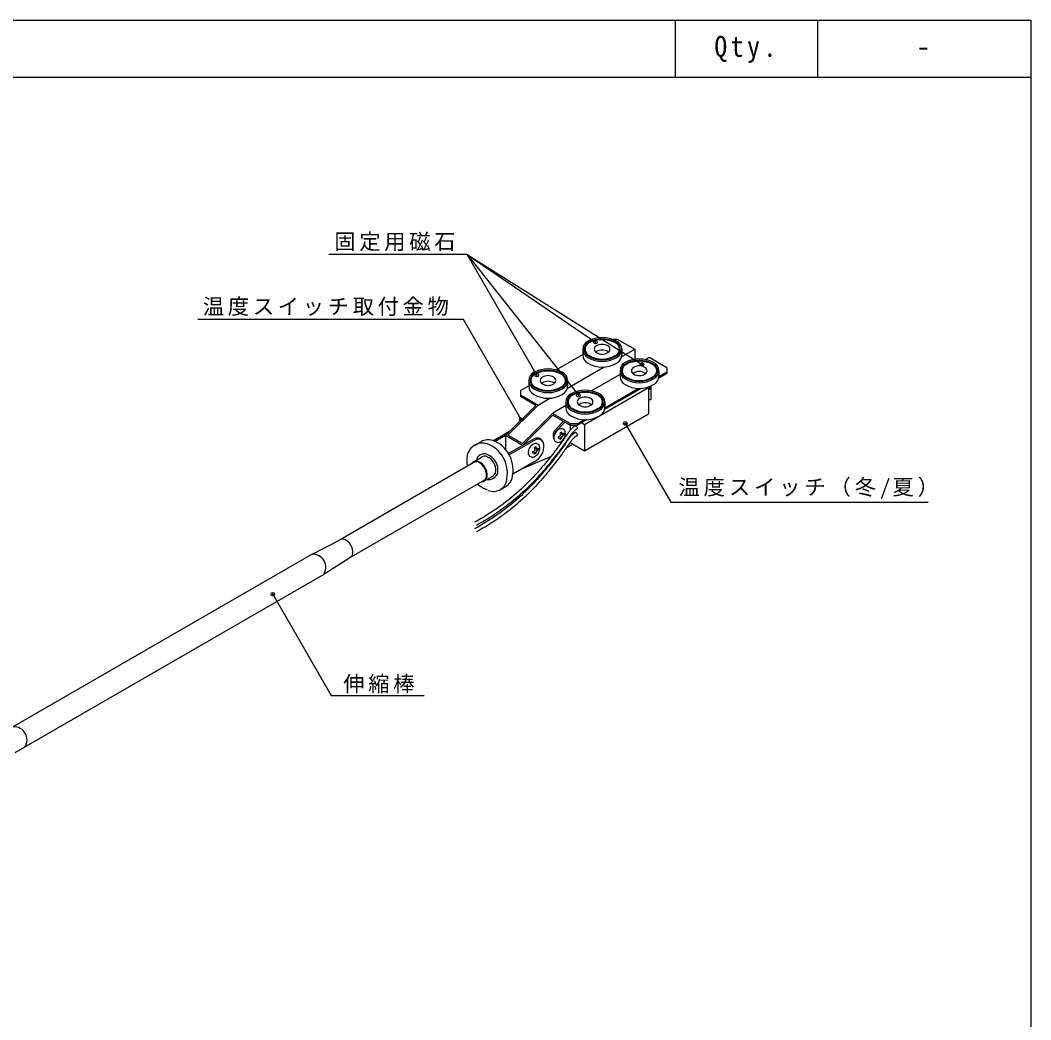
# Model space of a CAD drawing. Units: millimetres on the paper, enlarged 3 times, with parts at other scales. Extents: x -556 to 656, y -430 to 413.
# Drawn here: x 230.1 to 656.2, y -8.4 to 413.1 of the extents above; entities that cross this region are included whole.
import ezdxf
from ezdxf.enums import TextEntityAlignment as Align

# ---------------------------------------------------------------- set-up
doc = ezdxf.new("R2010")
doc.units = ezdxf.units.MM
doc.header["$LTSCALE"] = 3
doc.header["$PDMODE"] = 32
doc.header["$PDSIZE"] = 1.5
for name, color, linetype in [('0-1', 5, 'Continuous'), ('1-0', 7, 'Continuous'), ('F-0', 2, 'Continuous')]:
    doc.layers.add(name, color=color, linetype=linetype)
doc.styles.add('ＭＳ ゴシック', font='')
doc.styles.get('ＭＳ ゴシック').set_extended_font_data('MS Gothic')

msp = doc.modelspace()

# ---------------------------------------------------------------- linework, layer by layer
at = {"layer": '0-1'}
for p in [(472.622, 277.319), (492.288, 267.978), (447.924, 263.443), (465.463, 254.948), (441.377, 244.678), (485.195, 243.098), (336.585, 171.077)]:
    msp.add_point(p, dxfattribs=at)
at = {"layer": '1-0', "color": 4}
for p, q in [((418.568, 314.29), (360.135, 314.29)), ((418.568, 314.29), (465.463, 254.948)), ((418.568, 314.29), (492.288, 267.978)), ((416.976, 286.943), (304.957, 286.943)), ((441.377, 244.678), (416.976, 286.943)), ((485.195, 243.098), (504.381, 209.868)), ((504.381, 209.868), (612.971, 209.868)), ((336.585, 171.077), (361.234, 128.383)), ((361.234, 128.383), (400.431, 128.383))]:
    msp.add_line(p, q, dxfattribs=at)
at = {"layer": '1-0'}
for p, q in [((479.339, 278.665), (481.828, 278.665)), ((481.828, 278.665), (489.269, 274.369)), ((467.348, 274.344), (467.348, 271.517)), ((483.628, 271.112), (489.269, 274.369)), ((483.72, 274.344), (483.72, 272.18)), ((489.269, 274.369), (489.269, 270.072)), ((456.1, 265.611), (467.351, 272.107)), ((495.346, 270.86), (493.752, 269.94)), ((502.767, 266.576), (495.346, 270.86)), ((460.809, 257.938), (476.28, 266.87)), ((483.005, 265.304), (483.005, 262.477)), ((499.376, 262.818), (502.767, 264.776)), ((499.377, 265.304), (499.377, 263.14)), ((502.767, 266.576), (502.767, 264.776)), ((502.767, 264.776), (502.767, 264.083)), ((444.529, 261.17), (444.529, 258.342)), ((460.902, 261.17), (460.902, 259.005)), ((483.005, 263.735), (470.934, 256.766)), ((502.767, 264.083), (499.285, 262.072)), ((441.009, 256.898), (444.533, 258.933)), ((441.009, 256.898), (441.009, 254.406)), ((468.026, 242.639), (495.026, 258.228)), ((491.937, 257.83), (476.466, 248.898)), ((476.558, 249.644), (490.702, 257.81)), ((494.766, 258.378), (495.026, 258.228)), ((495.026, 258.228), (495.026, 247.143)), ((495.926, 258.822), (495.926, 253.205)), ((441.009, 255.098), (448.45, 250.802)), ((447.472, 250.674), (441.009, 254.406)), ((448.45, 250.802), (453.462, 253.696)), ((460.186, 252.13), (460.186, 249.303)), ((476.559, 252.13), (476.559, 249.966)), ((495.926, 253.205), (495.026, 252.685)), ((434.726, 237.963), (447.472, 250.674)), ((441.827, 234.555), (454.574, 247.267)), ((454.574, 247.267), (454.702, 247.394)), ((461.967, 243.02), (454.587, 247.28)), ((460.186, 250.561), (454.702, 247.394)), ((441.926, 233.806), (454.686, 246.531)), ((454.686, 246.531), (461.967, 242.327)), ((456.42, 241.046), (459.126, 243.967)), ((456.42, 240.052), (459.726, 243.621)), ((461.967, 243.02), (465.084, 243.02)), ((461.967, 243.02), (461.967, 242.327)), ((469.119, 244.656), (465.084, 242.327)), ((465.084, 243.02), (467.884, 244.636)), ((465.084, 243.02), (465.084, 242.327)), ((466.826, 243.332), (468.026, 242.639)), ((468.026, 231.554), (495.026, 247.143)), ((436.376, 239.608), (429.683, 235.744)), ((455.726, 240.297), (456.433, 241.06)), ((456.326, 239.95), (456.562, 240.205)), ((458.345, 239.435), (457.745, 239.089)), ((459.245, 238.916), (459.245, 238.223)), ((461.967, 242.327), (465.084, 242.327)), ((462.026, 242.327), (462.026, 240.228)), ((463.968, 241.848), (463.14, 241.371)), ((463.968, 239.077), (463.14, 238.599)), ((464.845, 240.591), (463.932, 240.064)), ((468.026, 242.639), (468.026, 231.554)), ((421.598, 233.79), (424.443, 235.433)), ((434.726, 237.963), (430.364, 235.444)), ((441.926, 233.806), (434.726, 237.963)), ((434.726, 237.963), (434.726, 232.109)), ((446.726, 236.577), (435.983, 230.375)), ((447.026, 236.058), (436.283, 229.855)), ((456.845, 237.53), (456.845, 236.837)), ((458.345, 236.664), (457.745, 236.318)), ((457.868, 235.345), (458.471, 235.298)), ((460.094, 235.17), (460.307, 235.153)), ((461.935, 235.025), (462.026, 235.018)), ((462.026, 237.925), (462.026, 237.457)), ((462.026, 235.018), (468.026, 231.554)), ((464.845, 237.82), (463.932, 237.293)), ((445.526, 233.715), (445.762, 233.97)), ((446.045, 231.295), (446.045, 230.602)), ((447.545, 233.2), (446.945, 232.854)), ((447.545, 230.429), (446.945, 230.082)), ((448.445, 232.68), (448.445, 231.988)), ((457.295, 230.901), (456.761, 230.593)), ((463.226, 234.325), (460.236, 232.6)), ((421.125, 226.454), (364.964, 194.029)), ((421.019, 226.752), (424.588, 228.813)), ((446.726, 226.878), (437.783, 221.715)), ((441.926, 224.106), (453.782, 229.085)), ((425.838, 219.188), (369.424, 186.617)), ((425.893, 218.845), (429.36, 220.846)), ((432.842, 215.414), (435.242, 216.799)), ((353.126, 187.888), (364.726, 193.891)), ((353.126, 187.888), (222.926, 112.717)), ((369.424, 186.617), (358.042, 179.353)), ((358.042, 179.353), (227.842, 104.182))]:
    msp.add_line(p, q, dxfattribs=at)
at = {"layer": '1-0', "color": 4}
msp.add_lwpolyline([(447.924, 263.443), (418.568, 314.29), (472.622, 277.319)], dxfattribs=at)
at = {"layer": '1-0'}
for points in [[(441.827, 234.555), (435.704, 238.091), (448.45, 250.802)], [(463.14, 241.371), (462.904, 241.156), (462.674, 240.933), (462.45, 240.702), (462.23, 240.462), (462.014, 240.214), (461.8, 239.958), (461.588, 239.692), (461.375, 239.415), (461.161, 239.127), (460.942, 238.826), (460.718, 238.512), (460.486, 238.181), (460.244, 237.834), (459.991, 237.469), (459.725, 237.084), (459.443, 236.679), (459.145, 236.251), (458.829, 235.801), (458.493, 235.328), (458.138, 234.831), (457.76, 234.309), (457.362, 233.763), (456.94, 233.193), (456.497, 232.598), (456.031, 231.98), (455.542, 231.339), (455.031, 230.676), (454.498, 229.992), (453.943, 229.288), (453.368, 228.565), (452.771, 227.824), (452.154, 227.067), (451.517, 226.295), (450.861, 225.51), (450.185, 224.712), (449.488, 223.903), (448.772, 223.083), (448.036, 222.255), (447.278, 221.418)], [(463.932, 240.064), (463.696, 239.849), (463.466, 239.626), (463.242, 239.395), (463.022, 239.156), (462.806, 238.908), (462.592, 238.651), (462.38, 238.385), (462.167, 238.109), (461.952, 237.821), (461.734, 237.52), (461.51, 237.205), (461.278, 236.875), (461.036, 236.528), (460.783, 236.162), (460.517, 235.777), (460.235, 235.372), (459.937, 234.945), (459.621, 234.495), (459.285, 234.021), (458.929, 233.524), (458.552, 233.003), (458.153, 232.457), (457.732, 231.886), (457.289, 231.292), (456.822, 230.674), (456.334, 230.033), (455.823, 229.37), (455.29, 228.685), (454.735, 227.981), (454.159, 227.258), (453.563, 226.517), (452.946, 225.761), (452.309, 224.989), (451.653, 224.203), (450.976, 223.405), (450.28, 222.596), (449.564, 221.776), (448.827, 220.948), (448.07, 220.111)], [(463.14, 238.599), (462.904, 238.385), (462.674, 238.162), (462.45, 237.93), (462.23, 237.691), (462.014, 237.443), (461.8, 237.187), (461.588, 236.92), (461.375, 236.644), (461.161, 236.356), (460.942, 236.055), (460.718, 235.74), (460.486, 235.41), (460.244, 235.063), (459.991, 234.698), (459.725, 234.313), (459.443, 233.907), (459.145, 233.48), (458.829, 233.03), (458.493, 232.557), (458.138, 232.06), (457.76, 231.538), (457.362, 230.992), (456.94, 230.421), (456.497, 229.827), (456.031, 229.209), (455.542, 228.568), (455.031, 227.905), (454.498, 227.221), (453.943, 226.517), (453.368, 225.793), (452.771, 225.053), (452.154, 224.296), (451.517, 223.524), (450.861, 222.738), (450.185, 221.94), (449.488, 221.131), (448.772, 220.312), (448.036, 219.483), (447.278, 218.646)], [(463.932, 237.293), (463.696, 237.078), (463.466, 236.855), (463.242, 236.624), (463.022, 236.384), (462.806, 236.136), (462.592, 235.88), (462.38, 235.614), (462.167, 235.337), (461.952, 235.049), (461.734, 234.748), (461.51, 234.434), (461.278, 234.103), (461.036, 233.756), (460.783, 233.391), (460.517, 233.006), (460.235, 232.601), (459.937, 232.173), (459.621, 231.724), (459.285, 231.25), (458.929, 230.753), (458.552, 230.231), (458.153, 229.685), (457.732, 229.115), (457.289, 228.52), (456.822, 227.902), (456.334, 227.261), (455.823, 226.598), (455.29, 225.914), (454.735, 225.21), (454.159, 224.487), (453.563, 223.746), (452.946, 222.989), (452.309, 222.217), (451.653, 221.432), (450.976, 220.634), (450.28, 219.825), (449.564, 219.005), (448.827, 218.177), (448.07, 217.34)], [(447.278, 221.418), (446.498, 220.573), (445.695, 219.722), (444.868, 218.864), (444.014, 218), (443.133, 217.13), (442.222, 216.255), (441.281, 215.374), (440.306, 214.488), (439.296, 213.596), (438.249, 212.7), (437.165, 211.799), (436.041, 210.894), (434.879, 209.986), (433.677, 209.077), (432.436, 208.169), (431.159, 207.263), (429.849, 206.363), (428.509, 205.472), (427.145, 204.596), (425.766, 203.74), (424.379, 202.91), (422.996, 202.116), (421.63, 201.365)], [(447.278, 218.646), (446.498, 217.802), (445.695, 216.951), (444.868, 216.093), (444.014, 215.229), (443.133, 214.359), (442.222, 213.483), (441.281, 212.603), (440.306, 211.716), (439.296, 210.825), (438.249, 209.928), (437.165, 209.027), (436.041, 208.123), (434.879, 207.215), (433.677, 206.306), (432.436, 205.397), (431.159, 204.491), (429.849, 203.591), (428.509, 202.701), (427.145, 201.825), (425.766, 200.968), (424.379, 200.139), (422.996, 199.345), (421.63, 198.594)], [(448.07, 220.111), (447.29, 219.267), (446.487, 218.415), (445.659, 217.557), (444.806, 216.693), (443.925, 215.824), (443.014, 214.948), (442.072, 214.067), (441.097, 213.181), (440.087, 212.289), (439.041, 211.393), (437.956, 210.492), (436.833, 209.587), (435.67, 208.68), (434.468, 207.771), (433.228, 206.862), (431.951, 205.956), (430.641, 205.056), (429.301, 204.165), (427.937, 203.289), (426.557, 202.433), (425.17, 201.604), (423.787, 200.809), (422.422, 200.058)], [(448.07, 217.34), (447.29, 216.495), (446.487, 215.644), (445.659, 214.786), (444.806, 213.922), (443.925, 213.052), (443.014, 212.177), (442.072, 211.296), (441.097, 210.41), (440.087, 209.518), (439.041, 208.622), (437.956, 207.721), (436.833, 206.816), (435.67, 205.909), (434.468, 204.999), (433.228, 204.091), (431.951, 203.185), (430.641, 202.285), (429.301, 201.394), (427.937, 200.518), (426.557, 199.662), (425.17, 198.833), (423.787, 198.038), (422.422, 197.287)]]:
    msp.add_lwpolyline(points, dxfattribs=at)
for centre, radius, start, end in [((471.237, 274.344), 3.889, 117.04623, 242.95377), ((471.237, 274.344), 3.289, 117.04623, 242.95377), ((475.469, 265.972), 13.27, 63.11738, 116.88262), ((475.469, 265.972), 12.669, 63.11738, 116.88262), ((475.469, 265.972), 12.37, 63.11738, 116.88262), ((479.929, 274.344), 3.191, 293.95937, 66.04063), ((479.929, 274.344), 3.791, 293.95937, 66.04063), ((471.237, 274.344), 2.99, 117.04623, 242.95377), ((473.652, 274.344), 1.504, 112.84058, 247.15942), ((473.652, 271.944), 1.504, 112.84058, 127.04914), ((475.469, 271.844), 4.567, 58.29463, 121.70537), ((475.469, 269.444), 4.567, 58.29463, 121.70537), ((475.469, 276.75), 4.487, 237.66505, 302.33495), ((477.17, 274.344), 1.552, 296.75151, 63.24849), ((477.17, 271.944), 1.552, 50.65407, 63.24849), ((479.929, 274.344), 2.891, 293.95937, 66.04063), ((471.237, 271.944), 3.889, 180, 242.95377), ((475.469, 281.051), 11.809, 239.46416, 300.53584), ((475.469, 281.051), 11.209, 239.46416, 300.53584), ((475.469, 281.051), 10.909, 239.46416, 300.53584), ((479.929, 271.944), 3.791, 293.95937, 3.50323), ((486.894, 265.304), 3.889, 117.04623, 242.95377), ((491.126, 256.933), 13.27, 63.11738, 116.88262), ((491.126, 256.933), 12.669, 63.11738, 116.88262), ((491.126, 256.933), 12.37, 63.11738, 116.88262), ((495.586, 265.304), 3.791, 293.95937, 66.04063), ((448.419, 261.17), 3.889, 117.04623, 242.95377), ((452.65, 252.798), 13.27, 63.11738, 116.88262), ((452.65, 252.798), 12.669, 63.11738, 116.88262), ((452.65, 252.798), 12.37, 63.11738, 116.88262), ((457.111, 261.17), 3.791, 293.95937, 66.04063), ((475.469, 278.651), 11.809, 239.46416, 300.53584), ((486.894, 265.304), 3.289, 117.04623, 242.95377), ((486.894, 265.304), 2.99, 117.04623, 242.95377), ((489.309, 265.304), 1.504, 112.84058, 247.15942), ((489.309, 262.904), 1.504, 112.84058, 127.04914), ((491.126, 262.805), 4.567, 58.29463, 121.70537), ((491.126, 260.405), 4.567, 58.29463, 121.70537), ((492.827, 265.304), 1.552, 296.75151, 63.24849), ((492.827, 262.904), 1.552, 50.65407, 63.24849), ((495.586, 265.304), 2.891, 293.95937, 66.04063), ((495.586, 265.304), 3.191, 293.95937, 66.04063), ((448.419, 261.17), 3.289, 117.04623, 242.95377), ((448.419, 261.17), 2.99, 117.04623, 242.95377), ((450.834, 261.17), 1.504, 112.84058, 247.15942), ((450.834, 258.77), 1.504, 112.84058, 127.04914), ((452.65, 258.67), 4.567, 58.29463, 121.70537), ((452.65, 256.27), 4.567, 58.29463, 121.70537), ((454.352, 261.17), 1.552, 296.75151, 63.24849), ((454.352, 258.77), 1.552, 50.65407, 63.24849), ((457.111, 261.17), 2.891, 293.95937, 66.04063), ((457.111, 261.17), 3.191, 293.95937, 66.04063), ((486.894, 262.904), 3.889, 180, 242.95377), ((491.126, 272.012), 11.809, 239.46416, 300.53584), ((491.126, 272.012), 11.209, 239.46416, 300.53584), ((491.126, 272.012), 10.909, 239.46416, 300.53584), ((491.126, 267.71), 4.487, 237.66505, 302.33495), ((495.586, 262.904), 3.791, 293.95937, 3.50323), ((448.419, 258.77), 3.889, 180, 242.95377), ((452.65, 267.877), 11.809, 239.46416, 300.53584), ((452.65, 267.877), 11.209, 239.46416, 300.53584), ((452.65, 267.877), 10.909, 239.46416, 300.53584), ((452.65, 263.575), 4.487, 237.66505, 302.33495), ((457.111, 258.77), 3.791, 293.95937, 3.50323), ((468.307, 243.759), 13.27, 63.11738, 116.88262), ((468.307, 243.759), 12.669, 63.11738, 116.88262), ((468.307, 243.759), 12.37, 63.11738, 116.88262), ((491.126, 269.612), 11.809, 239.46416, 300.53584), ((492.523, 259.326), 3.406, 317.2982, 351.20108), ((452.65, 265.477), 11.809, 239.46416, 300.53584), ((464.076, 252.13), 3.889, 117.04623, 242.95377), ((464.076, 252.13), 3.289, 117.04623, 242.95377), ((464.076, 252.13), 2.99, 117.04623, 242.95377), ((466.491, 252.13), 1.504, 112.84058, 247.15942), ((468.307, 249.631), 4.567, 58.29463, 121.70537), ((468.307, 247.231), 4.567, 58.29463, 121.70537), ((470.009, 252.13), 1.552, 296.75151, 63.24849), ((472.768, 252.13), 2.891, 293.95937, 66.04063), ((472.768, 252.13), 3.191, 293.95937, 66.04063), ((472.768, 252.13), 3.791, 293.95937, 66.04063), ((464.076, 249.73), 3.889, 180, 242.95377), ((468.307, 258.837), 11.809, 239.46416, 300.53584), ((468.307, 258.837), 11.209, 239.46416, 300.53584), ((468.307, 258.837), 10.909, 239.46416, 300.53584), ((466.491, 249.73), 1.504, 112.84058, 127.04914), ((468.307, 254.536), 4.487, 237.66505, 302.33495), ((470.009, 249.73), 1.552, 50.65407, 63.24849), ((472.768, 249.73), 3.791, 293.95937, 3.50323), ((468.307, 256.437), 11.809, 239.46416, 300.53584), ((457.62, 238.079), 2.917, 130.5162, 211.20457), ((459.384, 236.89), 4.269, 115.79652, 184.20349), ((458.466, 237.416), 3.317, 130.18406, 179.6957), ((458.175, 239.088), 1.77, 8.46368, 111.53633), ((456.124, 238.772), 3.845, 291.3755, 8.62451), ((453.183, 237.703), 4.768, 2.00203, 16.8961), ((453.783, 238.05), 4.768, 2.2336, 16.8961), ((457.961, 238.717), 0.767, 355.37144, 59.40962), ((456.309, 241.23), 3.738, 306.77837, 321.75766), ((464.281, 241.504), 0.465, 128.64577, 132.30842), ((464.281, 238.733), 0.465, 128.64577, 132.30842), ((464.281, 241.504), 0.465, 71.86236, 128.64577), ((464.281, 238.733), 0.465, 71.86236, 128.64577), ((463.965, 240.988), 1.064, 355.66287, 64.33713), ((463.965, 238.216), 1.064, 355.66287, 64.33713), ((464.609, 240.936), 0.418, 303.89593, 356.05724), ((425.1, 227.962), 6.787, 74.39146, 165.60854), ((427.5, 229.348), 6.787, 74.39146, 116.84017), ((422.294, 222.125), 13.212, 350.5216, 69.4784), ((424.694, 223.511), 13.212, 350.5216, 69.4784), ((448.584, 230.655), 4.269, 115.79652, 184.20349), ((448.035, 233.996), 2.894, 3.09663, 116.90337), ((447.375, 232.853), 1.77, 8.46368, 111.53633), ((448.384, 233.895), 2.554, 5.79124, 122.13523), ((456.913, 236.906), 1.821, 190.48202, 289.67385), ((456.309, 241.23), 3.738, 278.24236, 296.00195), ((456.309, 240.537), 3.738, 278.24236, 295.53001), ((453.183, 237.703), 4.768, 343.10391, 353.5007), ((453.783, 238.05), 4.768, 343.10393, 353.66724), ((456.309, 240.537), 3.738, 306.2925, 321.75766), ((464.609, 238.165), 0.418, 303.89593, 356.05724), ((425.7, 226.922), 3.308, 68.25387, 171.74613), ((446.113, 230.671), 1.821, 190.48202, 289.67385), ((445.509, 234.994), 3.738, 278.24236, 296.00195), ((445.509, 234.301), 3.738, 278.24236, 295.53001), ((443.43, 233.63), 7.513, 296.01381, 3.98619), ((445.324, 232.536), 3.845, 291.3755, 8.62451), ((442.383, 231.468), 4.768, 2.00203, 16.8961), ((442.383, 231.468), 4.768, 343.10391, 353.5007), ((442.983, 231.814), 4.768, 2.2336, 16.8961), ((442.983, 231.814), 4.768, 343.10393, 353.66724), ((447.161, 232.482), 0.767, 355.37144, 59.40962), ((445.509, 234.301), 3.738, 306.2925, 321.75766), ((445.509, 234.994), 3.738, 306.77837, 321.75766), ((431.662, 227.534), 13.305, 170.85187, 190.99181), ((422.411, 224.527), 2.615, 67.36721, 147.87227), ((422.411, 224.527), 2.315, 67.36721, 123.71692), ((420.674, 221.2), 6.063, 355.54286, 64.45714), ((420.674, 221.2), 6.363, 355.54286, 64.45714), ((426.011, 226.606), 2.615, 67.36721, 124.4183), ((424.575, 223.442), 6.962, 349.72947, 70.27053), ((424.274, 223.279), 6.363, 355.54286, 64.45714), ((427.613, 223.368), 3.987, 260.07189, 342.97734), ((428.042, 223.088), 2.594, 294.17296, 353.26381), ((431.662, 227.534), 13.305, 228.92795, 249.14813), ((424.442, 221.01), 2.594, 271.36016, 353.26381), ((424.442, 221.01), 2.293, 292.95409, 353.26381), ((429.568, 220.154), 5.761, 248.45631, 357.96142), ((431.968, 221.54), 5.761, 304.62768, 357.96142), ((366.011, 191.965), 2.315, 67.36721, 123.71692), ((364.274, 188.638), 6.063, 355.54286, 64.45714), ((353.412, 182.369), 5.526, 326.91081, 92.97083), ((368.042, 188.447), 2.293, 292.95409, 353.26381), ((227.412, 109.623), 5.526, 326.91081, 92.97083)]:
    msp.add_arc(centre, radius, start, end, dxfattribs=at)
at = {"layer": 'F-0', "color": 5}
for p, q in [((506.222, 413.095), (506.222, 389.095)), ((566.222, 413.095), (566.222, 389.095)), ((-555.778, 389.095), (656.222, 389.095))]:
    msp.add_line(p, q, dxfattribs=at)
for points in [[(-555.778, -429.905), (-555.778, 413.095), (656.222, 413.095)], [(656.222, 413.095), (656.222, -429.905), (-555.778, -429.905)]]:
    msp.add_lwpolyline(points, dxfattribs=at)

# ---------------------------------------------------------------- texts
at = {"layer": '1-0', "char_height": 6.598, "attachment_point": 7, "style": 'ＭＳ ゴシック'}
for s, insert in [('\\T1.17;固定用磁石', (362.498, 315.692)), ('\\T1.17;温度スイッチ取付金物', (307.047, 288.373)), ('\\T1.18;温度スイッチ（冬/夏）', (507.634, 211.342)), ('\\T1.17;伸縮棒', (366.269, 129.244))]:
    msp.add_mtext(s, dxfattribs=dict(at, insert=insert))
at = {"layer": 'F-0', "color": 7, "style": 'ＭＳ ゴシック'}
msp.add_text('-', height=8.798, dxfattribs=at).set_placement((607.922, 395.095), align=Align.BOTTOM_LEFT)
at = {"layer": 'F-0', "color": 7, "insert": (522.797, 395.095), "char_height": 8.798, "attachment_point": 7, "style": 'ＭＳ ゴシック'}
msp.add_mtext('\\T1.28;\\W0.9;Qty.', dxfattribs=at)
msp.add_mtext('\\T1.28;\\W0.9;Qty.', dxfattribs=at)

doc.saveas('drawing.dxf')
